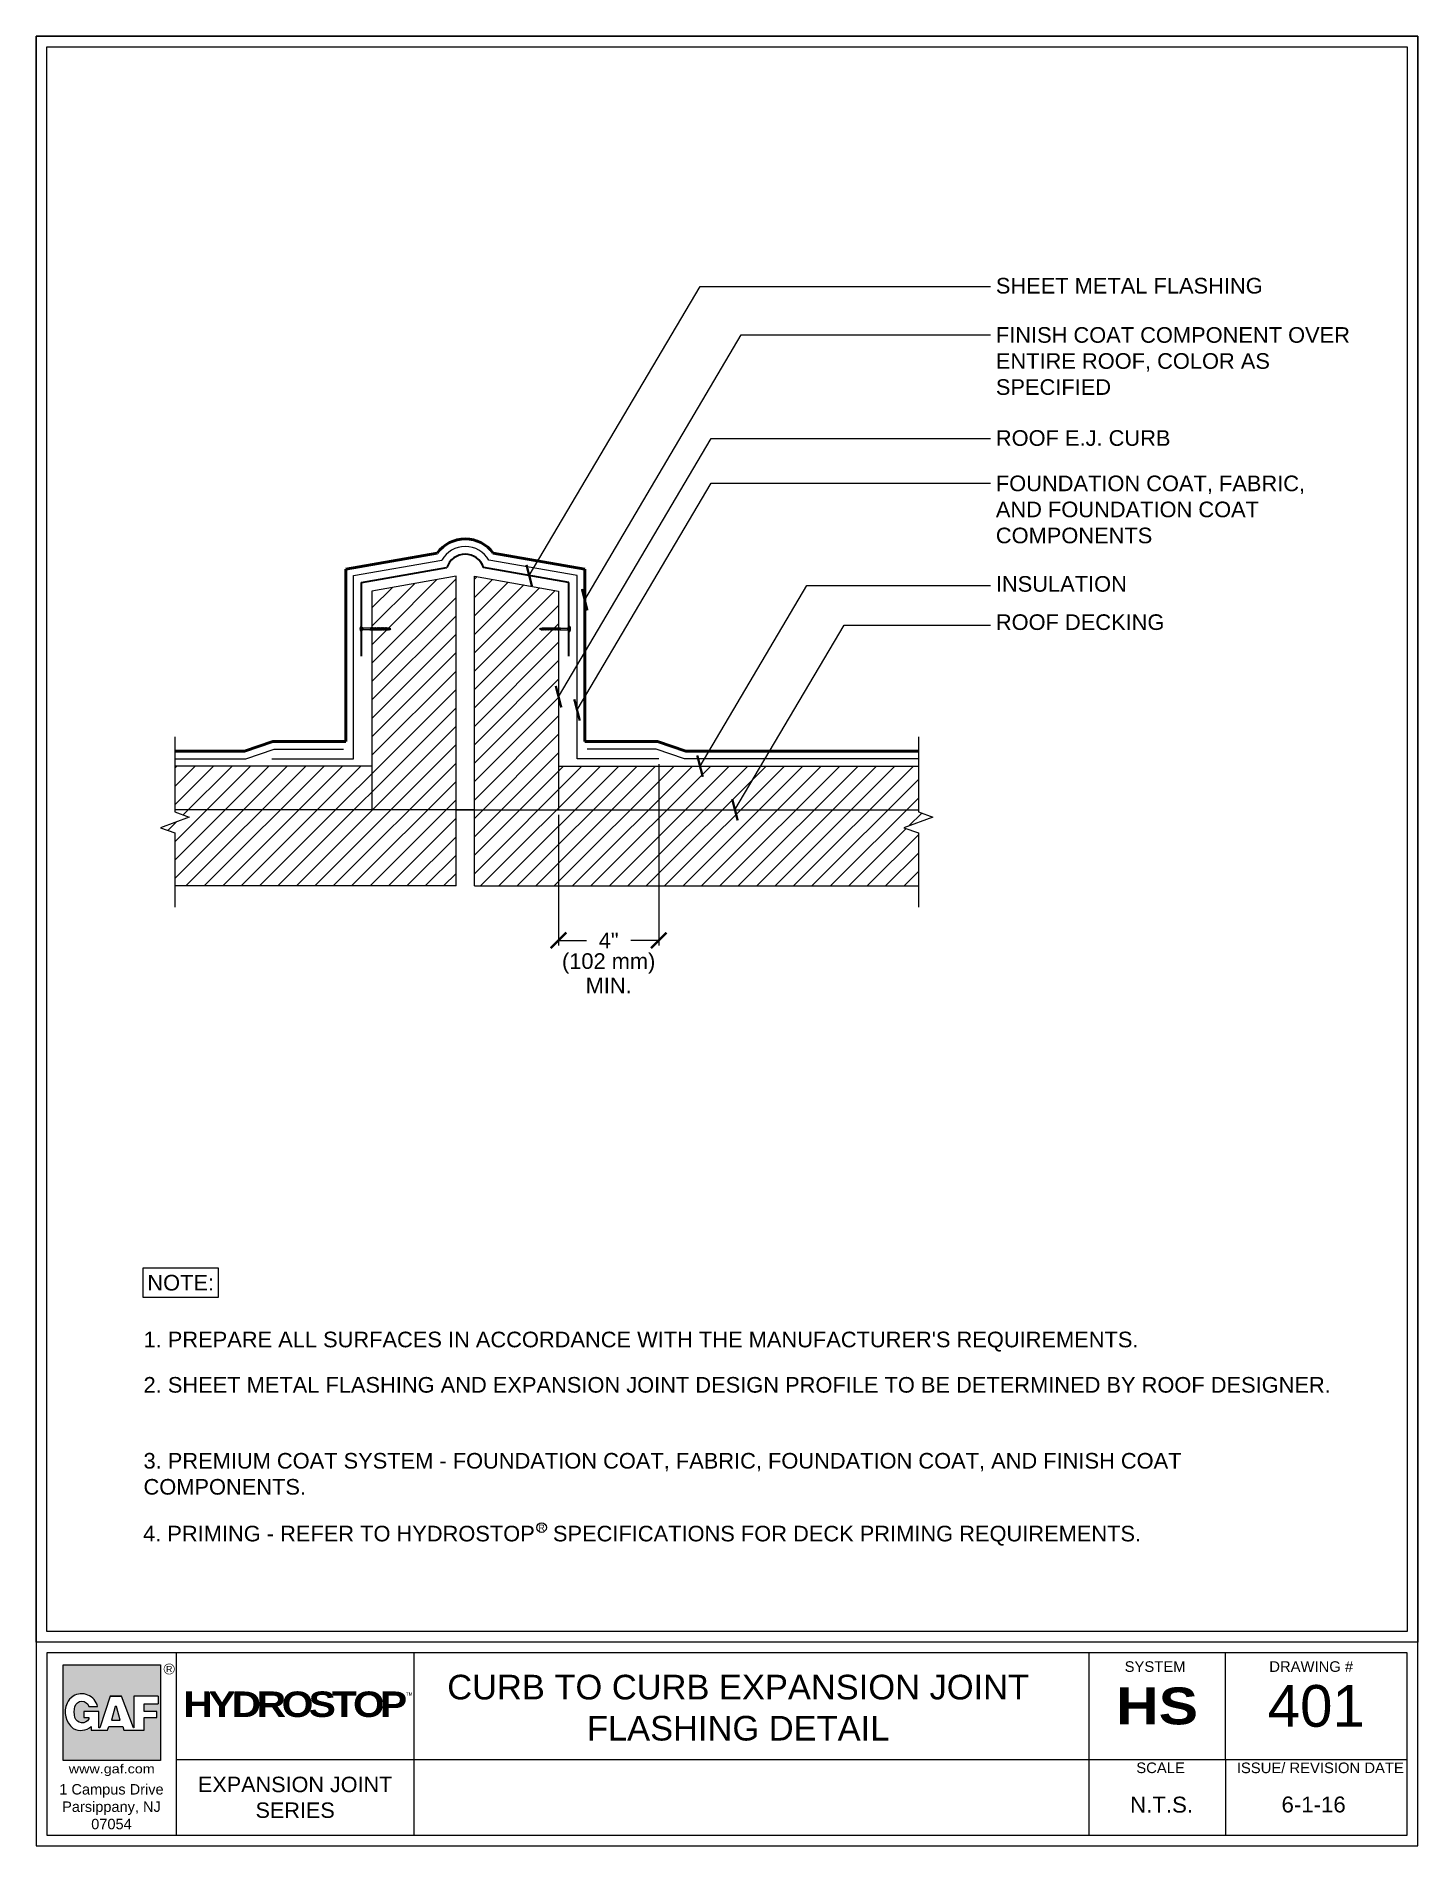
# Model space of a CAD drawing. Header units: inches. Extents: x 14.5 to 80.8, y 24.5 to 111.4.
import ezdxf
from ezdxf.enums import TextEntityAlignment as Align

# ---------------------------------------------------------------- set-up
doc = ezdxf.new("R2010")
doc.units = ezdxf.units.IN
doc.header["$MEASUREMENT"] = 0
doc.layers.get('0').update_dxf_attribs({"lineweight": 15})
doc.styles.add('ARCHQUIK', font='Archquik.shx', dxfattribs={"height": 0.1})
doc.styles.add('ARIAL', font='arial.ttf')
doc.styles.add('FONT', font='arial.ttf', dxfattribs={"height": 0.75})
doc.dimstyles.new('dIM-STYLE', dxfattribs={"dimtxt": 0.75, "dimasz": 0.75, "dimexe": 0.18, "dimexo": 0.0625, "dimgap": 0.09, "dimtad": 0, "dimtih": 1, "dimtoh": 1, "dimdec": 4, "dimzin": 0, "dimdsep": 46, "dimlunit": 4, "dimtxsty": 'FONT', "dimblk": 'ARCHTICK', "dimcen": 0, "dimclrd": 3, "dimclre": 3, "dimclrt": 256, "dimadec": 0, "dimazin": 0, "dimtfac": 1, "dimtdec": 4, "dimtofl": 0, "dimtmove": 0, "dimatfit": 3, "dimldrblk": 'ARCHTICK', "dimfxl": 1, "dimfrac": 2, "dimtolj": 1, "dimtzin": 0, "dimlwd": -1, "dimlwe": -1, "dimarcsym": 0})
pattern_1 = [(45, (-8.259818625770777, 0), (-0.4419417382415922, 0.4419417382415922), [])]

# ---------------------------------------------------------------- blocks, each defined once
blk = doc.blocks.new('GAF_LOGO')
h = blk.add_hatch(color=242)
h.paths.add_polyline_path([(0.9999999843750018, 0.999999984375), (-0.01802111514781046, 0.999999984375), (-0.01802111514781046, -0.002743970513160665), (0.9999999843750018, -0.002743970513160499), (0.9999999843750018, 0.6710526210937502)])
edge = h.paths.add_edge_path(flags=16)
edge.add_line((0.3421052578125003, 0.5657894648437503), (0.2499999960937487, 0.5657894648437503))
edge.add_arc((0.1776315761718745, 0.542763149414063), 0.075943396054273, 17.65012421993013, 162.3498757800698)
edge.add_arc((0.2913533789062498, 0.5065789394531254), 0.1952830184252751, 162.3498757800698, 197.65012421993)
edge.add_arc((0.1804031326795207, 0.4712765883809845), 0.07885186654145789, 197.65012421993, 331.9610179646004)
edge.add_line((0.2499999960937487, 0.4342105195312511), (0.2499999960937487, 0.4473684140625002))
edge.add_line((0.2499999960937487, 0.4473684140625002), (0.1973684179687503, 0.4473684140625003))
edge.add_line((0.1973684179687503, 0.4473684140625003), (0.1973684179687503, 0.5131578867187501))
edge.add_line((0.1973684179687503, 0.5131578867187501), (0.3552631523437491, 0.5131578867187501))
edge.add_line((0.3552631523437491, 0.5131578867187501), (0.3552631523437491, 0.3421052578125003))
edge.add_line((0.3552631523437491, 0.3421052578125003), (0.3672600561810685, 0.3421052578125003))
edge.add_line((0.3672600561810685, 0.3421052578125003), (0.473684203125, 0.6710526210937502))
edge.add_line((0.473684203125, 0.6710526210937502), (0.5921052539062508, 0.6710526210937502))
edge.add_line((0.5921052539062508, 0.6710526210937502), (0.7168783917025898, 0.3421052578125004))
edge.add_line((0.7168783917025898, 0.3421052578125004), (0.7236841992187522, 0.3421052578125004))
edge.add_line((0.7236841992187522, 0.3421052578125004), (0.7236841992187522, 0.6710526210937502))
edge.add_line((0.7236841992187522, 0.6710526210937502), (0.9757096308521137, 0.6710526210937502))
edge.add_line((0.9757096308521137, 0.6710526210937502), (0.9757096308521139, 0.5921052539062504))
edge.add_line((0.9757096308521139, 0.5921052539062504), (0.828947355468749, 0.5921052539062504))
edge.add_line((0.828947355468749, 0.5921052539062504), (0.828947355468749, 0.5131578867187501))
edge.add_line((0.828947355468749, 0.5131578867187501), (0.9619798181352781, 0.5131578867187501))
edge.add_line((0.9619798181352781, 0.5131578867187501), (0.9619798181352782, 0.4473684140625002))
edge.add_line((0.9619798181352782, 0.4473684140625002), (0.8289473554687489, 0.4473684140625003))
edge.add_line((0.8289473554687489, 0.4473684140625003), (0.828947355468749, 0.3157894687500002))
edge.add_line((0.828947355468749, 0.3157894687500002), (0.6184210429687518, 0.3157894687500003))
edge.add_line((0.6184210429687518, 0.3157894687500003), (0.6052631484375013, 0.35526315234375))
edge.add_line((0.6052631484375013, 0.35526315234375), (0.4605263085937495, 0.3552631523437498))
edge.add_line((0.4605263085937495, 0.3552631523437498), (0.4473684140624989, 0.3157894687500002))
edge.add_line((0.4473684140624989, 0.3157894687500002), (0.2763157851562497, 0.3157894687500002))
edge.add_line((0.2763157851562497, 0.3157894687500002), (0.2763157851562497, 0.3552631523437499))
edge.add_arc((0.1671059236527185, 0.4777867589039027), 0.1641305212753787, 240.8042829104425, 311.71180968469173, ccw=False)
edge.add_arc((0.2222038028843561, 0.5072653279140215), 0.2193476823067968, 155.1482085443663, 231.9615675140741, ccw=False)
edge.add_arc((0.1895668580481229, 0.5197191371257442), 0.1845148081401703, 124.71226100437019, 154.3980145931274, ccw=False)
edge.add_arc((0.1751212575285651, 0.5254602239943656), 0.171785051789476, 13.577812998885406, 121.84091426695329, ccw=False)
h.paths.add_polyline_path([(0.5263157812499983, 0.5657894648437498), (0.5394736757812488, 0.5657894648437498), (0.5789473593750003, 0.421052625), (0.4868420976562504, 0.421052625)], flags=0)
at = {"color": 242}
for p, q in [((0.9757096308521138, 0.6710526210937502), (0.9757096308521138, 0.5921052539062504)), ((0.5263157812499983, 0.5657894648437498), (0.4868420976562504, 0.421052625)), ((0.4868420976562504, 0.421052625), (0.5789473593750003, 0.421052625)), ((0.5394736757812488, 0.5657894648437498), (0.5263157812499983, 0.5657894648437498)), ((0.5789473593750003, 0.421052625), (0.5394736757812488, 0.5657894648437498))]:
    blk.add_line(p, q, dxfattribs=at)
for points in [[(0.9999999843750018, 0.6710526210937502), (0.9999999843750019, -0.00274397051316061), (-0.01802111514781046, -0.00274397051316061), (-0.01802111514781046, 0.999999984375), (0.9999999843750018, 0.999999984375), (0.9999999843750018, 0.6710526210937502)], [(0.9757096308521138, 0.6710526210937502), (0.7236841992187522, 0.6710526210937502), (0.7236841992187522, 0.3421052578125003), (0.7168783917025898, 0.3421052578125003), (0.5921052539062508, 0.6710526210937502), (0.4736842031249999, 0.6710526210937502), (0.5921052539062508, 0.6710526210937502)]]:
    blk.add_lwpolyline(points, dxfattribs=at)
at = {"const_width": 0.006578947265625}
blk.add_lwpolyline([(1.146718681227561, 0.9569249246062017, 0.9999999999999999), (1.038984530952376, 0.9569249246062017, 0.9999999999999999)], format="xyb", close=True, dxfattribs=at)
at = {"color": 242}
for points in [[(0.4736842031249999, 0.6710526210937502), (0.3672600561810686, 0.3421052578125003), (0.3552631523437491, 0.3421052578125003), (0.3552631523437491, 0.5131578867187501), (0.1973684179687503, 0.5131578867187501), (0.1973684179687503, 0.4473684140625003), (0.2499999960937487, 0.4473684140625003), (0.2499999960937487, 0.4342105195312511, -0.6638381309650001), (0.1052631562500004, 0.4473684140625003, -0.1552561087471992), (0.1052631562500004, 0.5657894648437503, -0.7312178527831996), (0.2499999960937487, 0.5657894648437503), (0.3421052578125003, 0.5657894648437503, 0.5109723306082545), (0.08449389586529144, 0.6713944055155814, 0.1302578243974809), (0.02316816522774692, 0.599451122242597, 0.172358814401925)], [(0.08704397350846876, 0.3345076182265967, 0.3196577466454945), (0.2763157851562497, 0.3552631523437499), (0.2763157851562497, 0.3157894687500002), (0.4473684140624989, 0.3157894687500002), (0.4605263085937494, 0.3552631523437499), (0.6052631484375013, 0.3552631523437499), (0.6184210429687518, 0.3157894687500002), (0.828947355468749, 0.3157894687500002), (0.828947355468749, 0.4473684140625003), (0.9619798181352781, 0.4473684140625003), (0.9619798181352781, 0.5131578867187501), (0.828947355468749, 0.5131578867187501), (0.828947355468749, 0.5921052539062504), (0.9757096308521139, 0.5921052539062504)]]:
    blk.add_lwpolyline(points, format="xyb", dxfattribs=at)
blk.add_arc((0.222203802884356, 0.5072653279140215), 0.2193476823067967, 155.1482085443668, 231.9615675140741, dxfattribs=at)
at = {"style": 'ARIAL'}
blk.add_text('R', height=0.06578947265625, dxfattribs=at).set_placement((1.092851606089969, 0.956924924606203), align=Align.MIDDLE)
at = {"style": 'ARIAL', "width": 1.133105524367421}
blk.add_text('www.gaf.com', height=0.09481817704846432, dxfattribs=at).set_placement((0.03995709321242522, -0.1363967728893486), (0.9407297751728345, -0.1363967728893486), align=Align.FIT)
blk = doc.blocks.new('HydroStop')
at = {"color": 174, "linetype": 'Continuous', "style": 'ARIAL'}
blk.add_text('TM', height=0.07930227829834807, dxfattribs=at).set_placement((6.460029172047104, 0.5633620407934359))
at = {"lineweight": -2, "insert": (0.9349556855740957, 0.6638381548218604), "char_height": 0.633319658458992, "width": 5.94393791725881, "attachment_point": 1, "style": 'ARCHQUIK'}
blk.add_mtext('{\\fArial Black|b0|i0|c0|p34;\\T0.85;\\C154;HYDRO\\C132;STOP}', dxfattribs=at)
blk = doc.blocks.new('_ArchTick')
at = {"color": 0, "linetype": 'ByBlock', "const_width": 0.15}
blk.add_lwpolyline([(-0.5, -0.5), (0.5, 0.5)], dxfattribs=at)

msp = doc.modelspace()

# ---------------------------------------------------------------- hatches: boundary and pattern name
h = msp.add_hatch()
h.set_pattern_fill('ANSI31', color=256, scale=5)
h.set_pattern_definition(pattern_1)
h.paths.add_polyline_path([(34.64542719332188, 85.45844624871728), (30.60519399010214, 84.75239978692086), (30.60519399010214, 82.97344397754854), (30.60996491171301, 82.97344397754854), (30.62265994171662, 82.99665591475646), (30.6287229896609, 82.97344397754854), (30.64748106760854, 82.97344397754854), (30.66017609761215, 82.99665591475646), (30.66623914555643, 82.97344397754854), (30.68499722350407, 82.97344397754854), (30.69769225350768, 82.99665591475646), (30.70375530145196, 82.97344397754854), (30.7225133793996, 82.97344397754854), (30.73520840940321, 82.99665591475646), (30.74127145734749, 82.97344397754854), (30.76002953529513, 82.97344397754854), (30.77272456529874, 82.99665591475646), (30.77878761324303, 82.97344397754854), (30.79754569119066, 82.97344397754854), (30.81024072119428, 82.99665591475646), (30.81630376913856, 82.97344397754854), (30.83506184708619, 82.97344397754854), (30.84775687708981, 82.99665591475646), (30.85381992503409, 82.97344397754854), (30.87257800298173, 82.97344397754854), (30.88527303298534, 82.99665591475646), (30.89133608092962, 82.97344397754854), (30.91009415887751, 82.97344397754854), (30.92278918888113, 82.99665591475646), (30.92885223682515, 82.97344397754854), (30.94761031477304, 82.97344397754854), (30.96030534477666, 82.99665591475646), (30.96636839272068, 82.97344397754854), (30.98512647066858, 82.97344397754854), (30.99782150067219, 82.99665591475646), (31.00388454861621, 82.97344397754854), (31.02264262656411, 82.97344397754854), (31.03533765656772, 82.99665591475646), (31.04140070451174, 82.97344397754854), (31.06015878245964, 82.97344397754854), (31.07285381246325, 82.99665591475646), (31.07891686040728, 82.97344397754854), (31.09767493835517, 82.97344397754854), (31.11036996835853, 82.99665591475646), (31.11643301630281, 82.97344397754854), (31.1351910942507, 82.97344397754854), (31.14788612425431, 82.99665591475646), (31.15394917219834, 82.97344397754854), (31.17270725014598, 82.97344397754854), (31.18540228014959, 82.99665591475646), (31.19146532809387, 82.97344397754854), (31.21022340604151, 82.97344397754854), (31.22291843604512, 82.99665591475646), (31.2289814839894, 82.97344397754854), (31.24773956193704, 82.97344397754854), (31.26043459194065, 82.99665591475646), (31.26649763988493, 82.97344397754854), (31.24792809011863, 82.8434571291836), (31.23580199423009, 82.88988100359937), (31.21704391628245, 82.88988100359937), (31.20434888627884, 82.86666906639145), (31.19828583833456, 82.88988100359937), (31.17952776038692, 82.88988100359937), (31.16683273038331, 82.86666906639145), (31.16076968243902, 82.88988100359937), (31.14201160449139, 82.88988100359937), (31.12931657448777, 82.86666906639145), (31.12325352654349, 82.88988100359937), (31.10449544859586, 82.88988100359937), (31.09180041859224, 82.86666906639145), (31.08573737064796, 82.88988100359937), (31.06697929270032, 82.88988100359937), (31.05428426269671, 82.86666906639145), (31.04822121475243, 82.88988100359937), (31.02946313680479, 82.88988100359937), (31.01676810680118, 82.86666906639145), (31.01070505885716, 82.88988100359937), (30.99194698090926, 82.88988100359937), (30.97925195090565, 82.86666906639145), (30.97318890296137, 82.88988100359937), (30.95443082501373, 82.88988100359937), (30.94173579501012, 82.86666906639145), (30.93567274706609, 82.88988100359937), (30.9169146691182, 82.88988100359937), (30.90421963911459, 82.86666906639145), (30.89815659117056, 82.88988100359937), (30.87939851322241, 82.88988100359937), (30.8667034832188, 82.86666906639145), (30.86064043527477, 82.88988100359937), (30.84188235732688, 82.88988100359937), (30.82918732732352, 82.86666906639145), (30.82312427937924, 82.88988100359937), (30.80436620143161, 82.88988100359937), (30.79167117142799, 82.86666906639145), (30.78560812348371, 82.88988100359937), (30.76685004553607, 82.88988100359937), (30.75415501553246, 82.86666906639145), (30.74809196758818, 82.88988100359937), (30.72933388964029, 82.88988100359937), (30.71663885963693, 82.86666906639145), (30.71057581169265, 82.88988100359937), (30.69181773374501, 82.88988100359937), (30.6791227037414, 82.86666906639145), (30.67305965579712, 82.88988100359937), (30.65430157784948, 82.88988100359937), (30.64160654784587, 82.86666906639145), (30.63554349990159, 82.88988100359937), (30.61678542195395, 82.88988100359937), (30.60519399010214, 82.86868691518703), (30.60519399010214, 74.25325355118746), (34.64542719332188, 74.25325355118746)])
h.paths.add_polyline_path([(31.29207622807351, 82.88988100359937), (31.31140610645164, 82.88988100359937), (31.32334367415859, 82.97344397754854), (31.30401379578046, 82.97344397754854)], flags=16)
h.paths.add_polyline_path([(31.5187813927806, 82.93166249057383), (31.44370386177684, 82.894523391041), (31.39648065542234, 82.894523391041), (31.3958174572164, 82.88988100359937), (31.38395142497047, 82.8724720506936), (31.3864384182427, 82.88988100359937), (31.36768034029481, 82.88988100359937), (31.35581430804868, 82.8724720506933), (31.34892226234717, 82.88988100359937), (31.36085983005412, 82.97344397754854), (31.37272586230026, 82.99085293045461), (31.4088208791829, 82.98090495736547), (31.40709182671741, 82.9688015901069), (31.4490094474242, 82.9688015901069)], flags=16)
h.paths.add_polyline_path([(21.14411029430918, 73.14185797071302), (21.14411029430918, 70.59224574755926), (34.64542719332188, 70.59224574755926), (34.64542719332188, 74.25325355118746), (21.14411029430918, 74.25325355118746), (21.14411029430917, 74.14860177562785), (21.83705567175893, 73.9001518706824), (20.45116491685943, 73.39038632526535)])
h.paths.add_polyline_path([(21.14411029430918, 76.34526921749026), (21.14411029430918, 74.25325355118747), (30.60519399010214, 74.25325355118746), (30.60519399010214, 76.34526921749026)])
h = msp.add_hatch()
h.set_pattern_fill('ANSI31', color=256, scale=5)
h.set_pattern_definition(pattern_1)
h.paths.add_polyline_path([(39.56162870681037, 82.86868691518703), (39.55003727495857, 82.88988100359937), (39.53127919701093, 82.88988100359937), (39.52521614906665, 82.86666906639145), (39.51252111906304, 82.88988100359937), (39.4937630411154, 82.88988100359937), (39.48769999317112, 82.86666906639145), (39.47500496316751, 82.88988100359937), (39.45624688521987, 82.88988100359937), (39.45018383727559, 82.86666906639145), (39.43748880727223, 82.88988100359937), (39.41873072932434, 82.88988100359937), (39.41266768138006, 82.86666906639145), (39.39997265137644, 82.88988100359937), (39.38121457342881, 82.88988100359937), (39.37515152548453, 82.86666906639145), (39.36245649548091, 82.88988100359937), (39.34369841753328, 82.88988100359937), (39.33763536958899, 82.86666906639145), (39.32494033958564, 82.88988100359937), (39.30618226163774, 82.88988100359937), (39.30011921369372, 82.86666906639145), (39.28742418369011, 82.88988100359937), (39.26866610574196, 82.88988100359937), (39.26260305779793, 82.86666906639145), (39.24990802779432, 82.88988100359937), (39.23114994984643, 82.88988100359937), (39.2250869019024, 82.86666906639145), (39.21239187189879, 82.88988100359937), (39.19363379395115, 82.88988100359937), (39.18757074600687, 82.86666906639145), (39.17487571600326, 82.88988100359937), (39.15611763805536, 82.88988100359937), (39.15005459011134, 82.86666906639145), (39.13735956010773, 82.88988100359937), (39.11860148216009, 82.88988100359937), (39.11253843421581, 82.86666906639145), (39.09984340421219, 82.88988100359937), (39.08108532626456, 82.88988100359937), (39.07502227832028, 82.86666906639145), (39.06232724831666, 82.88988100359937), (39.04356917036903, 82.88988100359937), (39.03750612242474, 82.86666906639145), (39.02481109242113, 82.88988100359937), (39.00605301447349, 82.88988100359937), (38.99998996652921, 82.86666906639145), (38.9872949365256, 82.88988100359937), (38.96853685857796, 82.88988100359937), (38.96247381063368, 82.86666906639145), (38.94977878063007, 82.88988100359937), (38.93102070268243, 82.88988100359937), (38.92495765473815, 82.86666906639145), (38.91226262473454, 82.88988100359937), (38.8935045467869, 82.88988100359937), (38.88744149884262, 82.86666906639145), (38.87474646883901, 82.88988100359937), (38.85541659046088, 82.88988100359937), (38.84935354251685, 82.86666906639145), (38.83665851251324, 82.88988100359937), (38.81790043456535, 82.88988100359937), (38.81100838886384, 82.8724720506933), (38.79914235661771, 82.88988100359937), (38.78038427866981, 82.88988100359937), (38.77349223296844, 82.872472050693), (38.77034204149018, 82.894523391041), (38.72311883513568, 82.894523391041), (38.64804130413192, 82.93166249057383), (38.71781324948832, 82.9688015901069), (38.75973087019511, 82.9688015901069), (38.75658067871694, 82.99085293045431), (38.76844671096286, 82.97344397754854), (38.78720478891076, 82.97344397754854), (38.79409683461226, 82.99085293045461), (38.80596286685839, 82.97344397754854), (38.82472094480629, 82.97344397754854), (38.83078399275031, 82.99665591475646), (38.84347902275393, 82.97344397754854), (38.86280890113206, 82.97344397754854), (38.86887194907634, 82.99665591475646), (38.88156697907995, 82.97344397754854), (38.90032505702759, 82.97344397754854), (38.90638810497187, 82.99665591475646), (38.91908313497548, 82.97344397754854), (38.93784121292312, 82.97344397754854), (38.9439042608674, 82.99665591475646), (38.95659929087101, 82.97344397754854), (38.97535736881865, 82.97344397754854), (38.98142041676293, 82.99665591475646), (38.99411544676654, 82.97344397754854), (39.01287352471418, 82.97344397754854), (39.01893657265821, 82.99665591475646), (39.03163160266182, 82.97344397754854), (39.05038968060971, 82.97344397754854), (39.05645272855399, 82.99665591475646), (39.06914775855735, 82.97344397754854), (39.08790583650524, 82.97344397754854), (39.09396888444927, 82.99665591475646), (39.10666391445288, 82.97344397754854), (39.12542199240077, 82.97344397754854), (39.1314850403448, 82.99665591475646), (39.14418007034841, 82.97344397754854), (39.16293814829631, 82.97344397754854), (39.16900119624033, 82.99665591475646), (39.18169622624394, 82.97344397754854), (39.20045430419184, 82.97344397754854), (39.20651735213586, 82.99665591475646), (39.21921238213947, 82.97344397754854), (39.23797046008737, 82.97344397754854), (39.24403350803139, 82.99665591475646), (39.25672853803501, 82.97344397754854), (39.2754866159829, 82.97344397754854), (39.28154966392718, 82.99665591475646), (39.29424469393079, 82.97344397754854), (39.31300277187843, 82.97344397754854), (39.31906581982271, 82.99665591475646), (39.33176084982632, 82.97344397754854), (39.35051892777396, 82.97344397754854), (39.35658197571824, 82.99665591475646), (39.36927700572186, 82.97344397754854), (39.38803508366949, 82.97344397754854), (39.39409813161377, 82.99665591475646), (39.40679316161739, 82.97344397754854), (39.42555123956502, 82.97344397754854), (39.4316142875093, 82.99665591475646), (39.44430931751292, 82.97344397754854), (39.46306739546056, 82.97344397754854), (39.46913044340484, 82.99665591475646), (39.48182547340845, 82.97344397754854), (39.50058355135609, 82.97344397754854), (39.50664659930037, 82.99665591475646), (39.51934162930398, 82.97344397754854), (39.53809970725162, 82.97344397754854), (39.5441627551959, 82.99665591475646), (39.55685778519951, 82.97344397754854), (39.56162870681037, 82.97344397754854), (39.56162870681037, 84.75239978692086), (35.52139550359064, 85.45844624871728), (35.52139550359064, 74.25325355118746), (39.56162870681037, 74.25325355118746)])
h.paths.add_polyline_path([(44.37309999513239, 76.34526921749026), (39.56162870681037, 76.34526921749026), (39.56162870681037, 74.25325355118746), (44.37309999513239, 74.25325355118746)])
h.paths.add_polyline_path([(52.04325728685501, 76.34526921749026), (44.37309999513239, 76.34526921749026), (44.37309999513239, 74.25325355118746), (52.04325728685501, 74.25325355118746)])
h.paths.add_polyline_path([(52.29325728685501, 76.34526921749026), (52.04325728685501, 76.34526921749026), (52.04325728685501, 74.25325355118746), (52.29325728685501, 74.25325355118746)])
h.paths.add_polyline_path([(56.83364330173626, 76.34526921749026), (52.29325728685501, 76.34526921749026), (52.29325728685501, 74.25325355118746), (56.83364330173626, 74.25325355118746)])
h.paths.add_polyline_path([(56.14067855977106, 73.3903323266103), (57.52652958688559, 73.90020586628056), (56.83364330173626, 74.14857365161154), (56.83364330173626, 74.25325355118746), (52.29325728685501, 74.25325355118746), (52.29325728685501, 70.59224574755926), (56.83364330173627, 70.59224574755926), (56.83364330173627, 73.14185797071303)])
h.paths.add_polyline_path([(52.29325728685501, 74.25325355118746), (52.04325728685501, 74.25325355118746), (52.04325728685501, 70.59224574755926), (52.29325728685501, 70.59224574755926)])
h.paths.add_polyline_path([(52.04325728685501, 74.25325355118746), (44.37309999513239, 74.25325355118746), (44.37309999513239, 70.59224574755926), (52.04325728685501, 70.59224574755926)])
h.paths.add_polyline_path([(44.37309999513239, 74.25325355118746), (35.52139550359064, 74.25325355118746), (35.52139550359064, 70.59224574755926), (44.37309999513239, 70.59224574755926)])

# ---------------------------------------------------------------- linework, layer by layer
at = {"lineweight": 50}
for p, q in [((33.73670617218644, 86.56980260438829), (29.35011795465213, 85.79836839526882)), ((36.43011652472607, 86.56980260438829), (40.81670474226038, 85.79836839526882)), ((29.35011795465213, 85.79836839526882), (29.3500787298487, 77.52852463785419)), ((40.81670474226038, 85.79836839526882), (40.81674396706381, 77.52852463785419)), ((25.85252068212639, 77.52852463785419), (24.49275364631335, 77.05778777185314)), ((29.3500787298487, 77.52852463785419), (25.85252068212639, 77.52852463785419)), ((40.81674396706381, 77.52852463785419), (44.31430201478613, 77.52852463785419)), ((44.31430201478613, 77.52852463785419), (45.67406905059917, 77.05778777185314)), ((24.49275364631335, 77.05778777185314), (21.14411029430918, 77.05778777185314)), ((45.67406905059917, 77.05778777185314), (56.83364330173626, 77.05778777185314))]:
    msp.add_line(p, q, dxfattribs=at)
for p, q in [((29.71616382029015, 85.49767105215041), (33.95240336626525, 86.23643100001007)), ((40.45065887662237, 85.49767105215041), (36.21441933064727, 86.23643100001007)), ((29.71616382029015, 76.6917026814117), (29.71616382029015, 85.49767105215041)), ((34.64542719332188, 85.45844624871728), (30.60519399010214, 84.75239978692086)), ((34.64542719332188, 70.59224574755926), (34.64542719332188, 85.45844624871728)), ((35.52139550359064, 70.59224574755926), (35.52139550359064, 85.45844624871728)), ((35.52139550359064, 85.45844624871728), (39.56162870681037, 84.75239978692086)), ((40.45065887662237, 76.6917026814117), (40.45065887662237, 85.49767105215041)), ((30.60519399010214, 84.75239978692086), (30.60519399010214, 74.25325355118746)), ((39.56162870681037, 84.75239978692086), (39.56162870681037, 74.25325355118746)), ((30.09528259176244, 83.06107826183298), (30.10845107942492, 83.06102615898077)), ((30.09528259176244, 82.80400747257691), (30.10845107942467, 82.80400747257691)), ((30.10845107942492, 83.06102615898077), (30.10845107942492, 82.80400747257717)), ((30.17185952937928, 82.97344397754854), (30.10845107942492, 83.01173534748692)), ((30.10845107942492, 82.85384835656494), (30.17185952937928, 82.88988100359937)), ((30.5349325999222, 82.97344397754854), (30.17185952937928, 82.97344397754854)), ((30.17185952937928, 82.97344397754854), (30.17185952937928, 82.88988100359937)), ((30.52299503221499, 82.88988100359937), (30.17185952937928, 82.88988100359937)), ((30.50423695426736, 82.88988100359937), (30.52299503221499, 82.88988100359937)), ((30.51617452197431, 82.97344397754854), (30.5349325999222, 82.97344397754854)), ((30.54175311016289, 82.88988100359937), (30.56051118811052, 82.88988100359937)), ((30.55369067786984, 82.97344397754854), (30.57244875581748, 82.97344397754854)), ((30.57926926605842, 82.88988100359937), (30.59802734400606, 82.88988100359937)), ((30.59120683376537, 82.97344397754854), (30.60996491171301, 82.97344397754854)), ((30.61678542195395, 82.88988100359937), (30.63554349990159, 82.88988100359937)), ((30.6287229896609, 82.97344397754854), (30.64748106760854, 82.97344397754854)), ((30.65430157784948, 82.88988100359937), (30.67305965579712, 82.88988100359937)), ((30.66623914555643, 82.97344397754854), (30.68499722350407, 82.97344397754854)), ((30.69181773374501, 82.88988100359937), (30.71057581169265, 82.88988100359937)), ((30.70375530145196, 82.97344397754854), (30.7225133793996, 82.97344397754854)), ((30.72933388964029, 82.88988100359937), (30.74809196758818, 82.88988100359937)), ((30.74127145734749, 82.97344397754854), (30.76002953529513, 82.97344397754854)), ((30.76685004553607, 82.88988100359937), (30.78560812348371, 82.88988100359937)), ((30.77878761324303, 82.97344397754854), (30.79754569119066, 82.97344397754854)), ((30.80436620143161, 82.88988100359937), (30.82312427937924, 82.88988100359937)), ((30.81630376913856, 82.97344397754854), (30.83506184708619, 82.97344397754854)), ((30.84188235732688, 82.88988100359937), (30.86064043527477, 82.88988100359937)), ((30.85381992503409, 82.97344397754854), (30.87257800298173, 82.97344397754854)), ((30.87939851322267, 82.88988100359937), (30.89815659117056, 82.88988100359937)), ((30.89133608092962, 82.97344397754854), (30.91009415887751, 82.97344397754854)), ((30.9169146691182, 82.88988100359937), (30.93567274706609, 82.88988100359937)), ((30.92885223682515, 82.97344397754854), (30.94761031477304, 82.97344397754854)), ((30.95443082501373, 82.88988100359937), (30.97318890296137, 82.88988100359937)), ((30.96636839272068, 82.97344397754854), (30.98512647066858, 82.97344397754854)), ((30.99194698090926, 82.88988100359937), (31.01070505885716, 82.88988100359937)), ((31.00388454861621, 82.97344397754854), (31.02264262656411, 82.97344397754854)), ((31.02946313680479, 82.88988100359937), (31.04822121475243, 82.88988100359937)), ((31.04140070451174, 82.97344397754854), (31.06015878245964, 82.97344397754854)), ((31.06697929270032, 82.88988100359937), (31.08573737064796, 82.88988100359937)), ((31.07891686040728, 82.97344397754854), (31.09767493835517, 82.97344397754854)), ((31.10449544859586, 82.88988100359937), (31.12325352654349, 82.88988100359937)), ((31.11643301630281, 82.97344397754854), (31.1351910942507, 82.97344397754854)), ((31.14201160449139, 82.88988100359937), (31.16076968243902, 82.88988100359937)), ((31.15394917219834, 82.97344397754854), (31.17270725014598, 82.97344397754854)), ((31.17952776038692, 82.88988100359937), (31.19828583833456, 82.88988100359937)), ((31.19146532809387, 82.97344397754854), (31.21022340604151, 82.97344397754854)), ((31.21704391628245, 82.88988100359937), (31.23580199423009, 82.88988100359937)), ((31.2289814839894, 82.97344397754854), (31.24773956193704, 82.97344397754854)), ((31.25456007217798, 82.88988100359937), (31.27331815012562, 82.88988100359937)), ((31.26649763988493, 82.97344397754854), (31.28525571783257, 82.97344397754854)), ((31.29207622807351, 82.88988100359937), (31.31083430602115, 82.88988100359937)), ((31.3045855962107, 82.97344397754854), (31.32334367415859, 82.97344397754854)), ((31.33016418439928, 82.88988100359937), (31.34892226234717, 82.88988100359937)), ((31.34210175210623, 82.97344397754854), (31.36085983005412, 82.97344397754854)), ((31.36768034029481, 82.88988100359937), (31.3864384182427, 82.88988100359937)), ((31.37961790800176, 82.97344397754854), (31.39837598594966, 82.97344397754854)), ((31.44370386177684, 82.894523391041), (31.39648065542238, 82.894523391041)), ((31.5187813927806, 82.93166249057383), (31.39969743316345, 82.91704083522852)), ((31.4490094474242, 82.9688015901069), (31.40709182671762, 82.9688015901069)), ((31.44370386177684, 82.894523391041), (31.5187813927806, 82.93166249057383)), ((31.5187813927806, 82.93166249057383), (31.4490094474242, 82.9688015901069)), ((38.64804130413192, 82.93166249057383), (38.71781324948832, 82.9688015901069)), ((38.72311883513568, 82.894523391041), (38.64804130413192, 82.93166249057383)), ((38.64804130413192, 82.93166249057383), (38.76712526374907, 82.91704083522852)), ((38.71781324948832, 82.9688015901069), (38.7597308701949, 82.9688015901069)), ((38.72311883513568, 82.894523391041), (38.77034204149014, 82.894523391041)), ((38.78720478891076, 82.97344397754854), (38.76844671096286, 82.97344397754854)), ((38.79914235661771, 82.88988100359937), (38.78038427866981, 82.88988100359937)), ((38.82472094480629, 82.97344397754854), (38.80596286685839, 82.97344397754854)), ((38.83665851251324, 82.88988100359937), (38.81790043456535, 82.88988100359937)), ((38.86223710070182, 82.97344397754854), (38.84347902275393, 82.97344397754854)), ((38.87474646883901, 82.88988100359937), (38.85598839089137, 82.88988100359937)), ((38.90032505702759, 82.97344397754854), (38.88156697907995, 82.97344397754854)), ((38.91226262473454, 82.88988100359937), (38.8935045467869, 82.88988100359937)), ((38.93784121292312, 82.97344397754854), (38.91908313497548, 82.97344397754854)), ((38.94977878063007, 82.88988100359937), (38.93102070268243, 82.88988100359937)), ((38.97535736881865, 82.97344397754854), (38.95659929087101, 82.97344397754854)), ((38.9872949365256, 82.88988100359937), (38.96853685857796, 82.88988100359937)), ((39.01287352471418, 82.97344397754854), (38.99411544676654, 82.97344397754854)), ((39.02481109242113, 82.88988100359937), (39.00605301447349, 82.88988100359937)), ((39.05038968060971, 82.97344397754854), (39.03163160266182, 82.97344397754854)), ((39.06232724831666, 82.88988100359937), (39.04356917036903, 82.88988100359937)), ((39.08790583650524, 82.97344397754854), (39.06914775855735, 82.97344397754854)), ((39.09984340421219, 82.88988100359937), (39.08108532626456, 82.88988100359937)), ((39.12542199240077, 82.97344397754854), (39.10666391445288, 82.97344397754854)), ((39.13735956010773, 82.88988100359937), (39.11860148216009, 82.88988100359937)), ((39.16293814829631, 82.97344397754854), (39.14418007034841, 82.97344397754854)), ((39.17487571600326, 82.88988100359937), (39.15611763805536, 82.88988100359937)), ((39.20045430419184, 82.97344397754854), (39.18169622624394, 82.97344397754854)), ((39.21239187189879, 82.88988100359937), (39.19363379395115, 82.88988100359937)), ((39.23797046008737, 82.97344397754854), (39.21921238213947, 82.97344397754854)), ((39.24990802779432, 82.88988100359937), (39.23114994984643, 82.88988100359937)), ((39.2754866159829, 82.97344397754854), (39.25672853803501, 82.97344397754854)), ((39.28742418368985, 82.88988100359937), (39.26866610574196, 82.88988100359937)), ((39.31300277187843, 82.97344397754854), (39.29424469393079, 82.97344397754854)), ((39.32494033958564, 82.88988100359937), (39.30618226163774, 82.88988100359937)), ((39.35051892777396, 82.97344397754854), (39.33176084982632, 82.97344397754854)), ((39.36245649548091, 82.88988100359937), (39.34369841753328, 82.88988100359937)), ((39.38803508366949, 82.97344397754854), (39.36927700572186, 82.97344397754854)), ((39.39997265137644, 82.88988100359937), (39.38121457342881, 82.88988100359937)), ((39.42555123956502, 82.97344397754854), (39.40679316161739, 82.97344397754854)), ((39.43748880727223, 82.88988100359937), (39.41873072932434, 82.88988100359937)), ((39.46306739546056, 82.97344397754854), (39.44430931751292, 82.97344397754854)), ((39.47500496316751, 82.88988100359937), (39.45624688521987, 82.88988100359937)), ((39.50058355135609, 82.97344397754854), (39.48182547340845, 82.97344397754854)), ((39.51252111906304, 82.88988100359937), (39.4937630411154, 82.88988100359937)), ((39.53809970725162, 82.97344397754854), (39.51934162930398, 82.97344397754854)), ((39.55003727495857, 82.88988100359937), (39.53127919701093, 82.88988100359937)), ((39.57561586314715, 82.97344397754854), (39.55685778519951, 82.97344397754854)), ((39.5875534308541, 82.88988100359937), (39.56879535290646, 82.88988100359937)), ((39.61313201904268, 82.97344397754854), (39.59437394109504, 82.97344397754854)), ((39.62506958674963, 82.88988100359937), (39.60631150880199, 82.88988100359937)), ((39.65064817493821, 82.97344397754854), (39.63189009699032, 82.97344397754854)), ((39.63189009699032, 82.97344397754854), (39.99496316753324, 82.97344397754854)), ((39.66258574264516, 82.88988100359937), (39.64382766469753, 82.88988100359937)), ((39.64382766469753, 82.88988100359937), (39.99496316753324, 82.88988100359937)), ((39.99496316753324, 82.97344397754854), (40.05837161748759, 83.01173534748692)), ((39.99496316753324, 82.97344397754854), (39.99496316753324, 82.88988100359937)), ((40.05837161748759, 82.85384835656494), (39.99496316753324, 82.88988100359937)), ((40.07154010515008, 83.06107826183298), (40.05837161748759, 83.06102615898077)), ((40.05837161748759, 83.06102615898077), (40.05837161748759, 82.80400747257717)), ((40.07154010515008, 82.80400747257691), (40.05837161748785, 82.80400747257691)), ((21.14411029430918, 77.75728369147623), (21.14411029430918, 74.14860177562787)), ((56.83364330173626, 77.75728369147623), (56.83364330173626, 74.14860177562787)), ((21.14411029430918, 76.6917026814117), (24.55159085146305, 76.6917026814117)), ((24.55159085146305, 76.6917026814117), (25.91790842944943, 77.15584978043597)), ((25.79372270178013, 76.6917026814117), (29.71616382029015, 76.6917026814117)), ((25.91790842944943, 77.15584978043597), (29.2324043195493, 77.15584978043597)), ((44.37309999513239, 76.6917026814117), (40.45065887662237, 76.6917026814117)), ((44.24891426746309, 77.15584978043597), (40.93441837736322, 77.15584978043597)), ((45.61523184544947, 76.6917026814117), (44.24891426746309, 77.15584978043597)), ((56.83364330173626, 76.6917026814117), (45.61523184544947, 76.6917026814117)), ((30.60519399010214, 76.34526921749026), (21.14411029430918, 76.34526921749026)), ((39.56162870681037, 76.34526921749026), (56.83364330173626, 76.34526921749026)), ((44.37309999513239, 76.4417026814117), (44.37309999513239, 67.73009371888554)), ((21.83705567175894, 73.90015187068238), (20.45116491685943, 73.39038632526535)), ((34.64542719332188, 74.25325355118746), (21.14411029430918, 74.25325355118746)), ((21.14411029430918, 74.14860177562785), (21.83705567175894, 73.90015187068238)), ((34.64542719332188, 74.25325355118746), (35.52139550359064, 74.25325355118746)), ((35.52139550359064, 74.25325355118746), (34.64542719332188, 74.25325355118746)), ((35.52139550359064, 74.25325355118746), (56.83364330173626, 74.25325355118746)), ((39.56162870681037, 74.00325355118746), (39.56162870681037, 67.73009371888554)), ((57.52652958688559, 73.90020586628056), (56.14067855977106, 73.3903323266103)), ((56.8335648510336, 74.14860177257121), (57.52652958688559, 73.90020586628056)), ((20.45116491685943, 73.39038632526535), (21.14411029430918, 73.14185797071302)), ((21.14411029430918, 73.14185797071302), (21.14411029430918, 69.57240085829777)), ((56.14067855977106, 73.3903323266103), (56.83364330173629, 73.14185797071303)), ((56.83364330173627, 73.14185797071302), (56.83364330173626, 69.57240085829777)), ((34.64542719332188, 70.59224574755926), (21.14411029430918, 70.59224574755926)), ((35.52139550359064, 70.59224574755926), (56.83364330173626, 70.59224574755926)), ((39.56162870681037, 67.98009371888554), (40.90430841645569, 67.98009371888554)), ((44.37309999513239, 67.98009371888554), (43.03042028548707, 67.98009371888554)), ((21.20705469467076, 33.78611375226865), (21.20705469467076, 25.02717102045245)), ((32.6318562415896, 25.02717102045245), (32.6318562415896, 33.78611375226865)), ((71.56792847675739, 28.65521179804592), (71.56792847675739, 33.78611375226865))]:
    msp.add_line(p, q)
at = {"lineweight": 30}
for p, q in [((30.10845107942492, 85.15774890559887), (34.20085327121073, 85.8768180021351)), ((30.10845107942492, 81.62751659661676), (30.10845107942492, 85.15774890559887)), ((40.05837161748759, 85.15774890559887), (35.96596942570179, 85.8768180021351)), ((40.05837161748759, 81.62751659661676), (40.05837161748759, 85.15774890559887))]:
    msp.add_line(p, q, dxfattribs=at)
at = {"linetype": 'Continuous'}
for p, q in [((65.01569888488676, 33.78611375226865), (65.01569888488676, 25.02717102045245)), ((21.20705469467076, 28.65521179804592), (80.29722166968178, 28.65521179804592)), ((71.56792847675739, 28.65521179804592), (71.56792847675739, 25.02717102045245))]:
    msp.add_line(p, q, dxfattribs=at)
for points in [[(14.49001371606128, 111.3851559938448), (14.49001371606128, 24.51839938696503), (80.80599330317555, 24.51839938696503), (80.80599330317555, 111.3851559938448)], [(14.49001371606128, 111.3851559938448), (80.80599330317555, 111.3851559938448), (80.80599330317555, 34.29488538575606), (14.49001371606128, 34.29488538575606)], [(14.99878534955506, 110.8763843603538), (80.29722166968178, 110.8763843603538), (80.29722166968178, 34.80365701925211), (14.99878534955506, 34.80365701925211)], [(80.80599330317555, 34.29488538575606), (14.49001371606128, 34.29488538575606), (14.49001371606128, 24.51839938696503), (80.80599330317555, 24.51839938696503)], [(80.29722166968178, 33.78611375226865), (14.99878534954415, 33.78611375226865), (14.99878534954415, 25.02717102045245), (80.29722166968178, 25.02717102045245)]]:
    msp.add_lwpolyline(points, close=True, dxfattribs=at)
for points in [[(30.54762762992556, 82.99665591475646), (30.5349325999222, 82.97344397754854), (30.52299503221499, 82.88988100359937), (30.52905808015927, 82.86666906639145), (30.54175311016289, 82.88988100359937), (30.55369067786984, 82.97344397754854)], [(30.58514378582109, 82.99665591475646), (30.57244875581748, 82.97344397754854), (30.56051118811052, 82.88988100359937), (30.56657423605481, 82.86666906639145), (30.57926926605842, 82.88988100359937), (30.59120683376537, 82.97344397754854)], [(30.62265994171662, 82.99665591475646), (30.60996491171301, 82.97344397754854), (30.59802734400606, 82.88988100359937), (30.60409039195034, 82.86666906639145), (30.61678542195395, 82.88988100359937), (30.6287229896609, 82.97344397754854)], [(30.66017609761215, 82.99665591475646), (30.64748106760854, 82.97344397754854), (30.63554349990159, 82.88988100359937), (30.64160654784587, 82.86666906639145), (30.65430157784948, 82.88988100359937), (30.66623914555643, 82.97344397754854)], [(30.69769225350768, 82.99665591475646), (30.68499722350407, 82.97344397754854), (30.67305965579712, 82.88988100359937), (30.6791227037414, 82.86666906639145), (30.69181773374501, 82.88988100359937), (30.70375530145196, 82.97344397754854)], [(30.73520840940321, 82.99665591475646), (30.7225133793996, 82.97344397754854), (30.71057581169265, 82.88988100359937), (30.71663885963693, 82.86666906639145), (30.72933388964029, 82.88988100359937), (30.74127145734749, 82.97344397754854)], [(30.77272456529874, 82.99665591475646), (30.76002953529513, 82.97344397754854), (30.74809196758818, 82.88988100359937), (30.75415501553246, 82.86666906639145), (30.76685004553607, 82.88988100359937), (30.77878761324303, 82.97344397754854)], [(30.81024072119428, 82.99665591475646), (30.79754569119066, 82.97344397754854), (30.78560812348371, 82.88988100359937), (30.79167117142799, 82.86666906639145), (30.80436620143161, 82.88988100359937), (30.81630376913856, 82.97344397754854)], [(30.84775687708981, 82.99665591475646), (30.83506184708619, 82.97344397754854), (30.82312427937924, 82.88988100359937), (30.82918732732352, 82.86666906639145), (30.84188235732688, 82.88988100359937), (30.85381992503409, 82.97344397754854)], [(30.88527303298534, 82.99665591475646), (30.87257800298173, 82.97344397754854), (30.86064043527477, 82.88988100359937), (30.8667034832188, 82.86666906639145), (30.87939851322241, 82.88988100359937), (30.89133608092962, 82.97344397754854)], [(30.92278918888113, 82.99665591475646), (30.91009415887751, 82.97344397754854), (30.89815659117056, 82.88988100359937), (30.90421963911459, 82.86666906639145), (30.9169146691182, 82.88988100359937), (30.92885223682515, 82.97344397754854)], [(30.96030534477666, 82.99665591475646), (30.94761031477304, 82.97344397754854), (30.93567274706609, 82.88988100359937), (30.94173579501012, 82.86666906639145), (30.95443082501373, 82.88988100359937), (30.96636839272068, 82.97344397754854)], [(30.99782150067219, 82.99665591475646), (30.98512647066858, 82.97344397754854), (30.97318890296137, 82.88988100359937), (30.97925195090565, 82.86666906639145), (30.99194698090926, 82.88988100359937), (31.00388454861621, 82.97344397754854)], [(31.03533765656772, 82.99665591475646), (31.02264262656411, 82.97344397754854), (31.01070505885716, 82.88988100359937), (31.01676810680118, 82.86666906639145), (31.02946313680479, 82.88988100359937), (31.04140070451174, 82.97344397754854)], [(31.07285381246325, 82.99665591475646), (31.06015878245964, 82.97344397754854), (31.04822121475243, 82.88988100359937), (31.05428426269671, 82.86666906639145), (31.06697929270032, 82.88988100359937), (31.07891686040728, 82.97344397754854)], [(31.11036996835853, 82.99665591475646), (31.09767493835517, 82.97344397754854), (31.08573737064796, 82.88988100359937), (31.09180041859224, 82.86666906639145), (31.10449544859586, 82.88988100359937), (31.11643301630281, 82.97344397754854)], [(31.14788612425431, 82.99665591475646), (31.1351910942507, 82.97344397754854), (31.12325352654349, 82.88988100359937), (31.12931657448777, 82.86666906639145), (31.14201160449139, 82.88988100359937), (31.15394917219834, 82.97344397754854)], [(31.18540228014959, 82.99665591475646), (31.17270725014598, 82.97344397754854), (31.16076968243902, 82.88988100359937), (31.16683273038331, 82.86666906639145), (31.17952776038692, 82.88988100359937), (31.19146532809387, 82.97344397754854)], [(31.22291843604512, 82.99665591475646), (31.21022340604151, 82.97344397754854), (31.19828583833456, 82.88988100359937), (31.20434888627884, 82.86666906639145), (31.21704391628245, 82.88988100359937), (31.2289814839894, 82.97344397754854)], [(31.26043459194065, 82.99665591475646), (31.24773956193704, 82.97344397754854), (31.23580199423009, 82.88988100359937), (31.24186504217437, 82.86666906639145), (31.25456007217798, 82.88988100359937), (31.26649763988493, 82.97344397754854)], [(31.29795074783618, 82.99665591475646), (31.28525571783257, 82.97344397754854), (31.27331815012562, 82.88988100359937), (31.2793811980699, 82.86666906639145), (31.29207622807351, 82.88988100359937), (31.30401379578046, 82.97344397754854)], [(31.33603870416221, 82.99665591475646), (31.32334367415859, 82.97344397754854), (31.31140610645164, 82.88988100359937), (31.31746915439567, 82.86666906639145), (31.33016418439928, 82.88988100359937), (31.34210175210623, 82.97344397754854)], [(31.37272586230026, 82.99085293045461), (31.36085983005412, 82.97344397754854), (31.34892226234717, 82.88988100359937), (31.35581430804868, 82.8724720506933), (31.36768034029481, 82.88988100359937), (31.37961790800176, 82.97344397754854)], [(31.40430900207272, 82.98214845400157), (31.39837598594966, 82.97344397754854), (31.3864384182427, 82.88988100359937), (31.38988444109333, 82.88117652714634), (31.3958174572164, 82.88988100359937), (31.40775502492335, 82.97344397754854)], [(38.7625136948398, 82.98214845400157), (38.76844671096286, 82.97344397754854), (38.78038427866981, 82.88988100359937), (38.77693825581919, 82.88117652714634), (38.77100523969612, 82.88988100359937), (38.75906767198917, 82.97344397754854)], [(38.79409683461226, 82.99085293045461), (38.80596286685839, 82.97344397754854), (38.81790043456535, 82.88988100359937), (38.81100838886384, 82.8724720506933), (38.79914235661771, 82.88988100359937), (38.78720478891076, 82.97344397754854)], [(38.83078399275031, 82.99665591475646), (38.84347902275393, 82.97344397754854), (38.85541659046088, 82.88988100359937), (38.84935354251685, 82.86666906639145), (38.83665851251324, 82.88988100359937), (38.82472094480629, 82.97344397754854)], [(38.86887194907634, 82.99665591475646), (38.88156697907995, 82.97344397754854), (38.8935045467869, 82.88988100359937), (38.88744149884262, 82.86666906639145), (38.87474646883901, 82.88988100359937), (38.86280890113206, 82.97344397754854)], [(38.90638810497187, 82.99665591475646), (38.91908313497548, 82.97344397754854), (38.93102070268243, 82.88988100359937), (38.92495765473815, 82.86666906639145), (38.91226262473454, 82.88988100359937), (38.90032505702759, 82.97344397754854)], [(38.9439042608674, 82.99665591475646), (38.95659929087101, 82.97344397754854), (38.96853685857796, 82.88988100359937), (38.96247381063368, 82.86666906639145), (38.94977878063007, 82.88988100359937), (38.93784121292312, 82.97344397754854)], [(38.98142041676293, 82.99665591475646), (38.99411544676654, 82.97344397754854), (39.00605301447349, 82.88988100359937), (38.99998996652921, 82.86666906639145), (38.9872949365256, 82.88988100359937), (38.97535736881865, 82.97344397754854)], [(39.01893657265821, 82.99665591475646), (39.03163160266182, 82.97344397754854), (39.04356917036903, 82.88988100359937), (39.03750612242474, 82.86666906639145), (39.02481109242113, 82.88988100359937), (39.01287352471418, 82.97344397754854)], [(39.05645272855399, 82.99665591475646), (39.06914775855735, 82.97344397754854), (39.08108532626456, 82.88988100359937), (39.07502227832028, 82.86666906639145), (39.06232724831666, 82.88988100359937), (39.05038968060971, 82.97344397754854)], [(39.09396888444927, 82.99665591475646), (39.10666391445288, 82.97344397754854), (39.11860148216009, 82.88988100359937), (39.11253843421581, 82.86666906639145), (39.09984340421219, 82.88988100359937), (39.08790583650524, 82.97344397754854)], [(39.1314850403448, 82.99665591475646), (39.14418007034841, 82.97344397754854), (39.15611763805536, 82.88988100359937), (39.15005459011134, 82.86666906639145), (39.13735956010773, 82.88988100359937), (39.12542199240077, 82.97344397754854)], [(39.16900119624033, 82.99665591475646), (39.18169622624394, 82.97344397754854), (39.19363379395115, 82.88988100359937), (39.18757074600687, 82.86666906639145), (39.17487571600326, 82.88988100359937), (39.16293814829631, 82.97344397754854)], [(39.20651735213586, 82.99665591475646), (39.21921238213947, 82.97344397754854), (39.23114994984643, 82.88988100359937), (39.2250869019024, 82.86666906639145), (39.21239187189879, 82.88988100359937), (39.20045430419184, 82.97344397754854)], [(39.24403350803139, 82.99665591475646), (39.25672853803501, 82.97344397754854), (39.26866610574196, 82.88988100359937), (39.26260305779793, 82.86666906639145), (39.24990802779432, 82.88988100359937), (39.23797046008737, 82.97344397754854)], [(39.28154966392718, 82.99665591475646), (39.29424469393079, 82.97344397754854), (39.30618226163774, 82.88988100359937), (39.30011921369372, 82.86666906639145), (39.28742418369011, 82.88988100359937), (39.2754866159829, 82.97344397754854)], [(39.31906581982271, 82.99665591475646), (39.33176084982632, 82.97344397754854), (39.34369841753328, 82.88988100359937), (39.33763536958899, 82.86666906639145), (39.32494033958564, 82.88988100359937), (39.31300277187843, 82.97344397754854)], [(39.35658197571824, 82.99665591475646), (39.36927700572186, 82.97344397754854), (39.38121457342881, 82.88988100359937), (39.37515152548453, 82.86666906639145), (39.36245649548091, 82.88988100359937), (39.35051892777396, 82.97344397754854)], [(39.39409813161377, 82.99665591475646), (39.40679316161739, 82.97344397754854), (39.41873072932434, 82.88988100359937), (39.41266768138006, 82.86666906639145), (39.39997265137644, 82.88988100359937), (39.38803508366949, 82.97344397754854)], [(39.4316142875093, 82.99665591475646), (39.44430931751292, 82.97344397754854), (39.45624688521987, 82.88988100359937), (39.45018383727559, 82.86666906639145), (39.43748880727223, 82.88988100359937), (39.42555123956502, 82.97344397754854)], [(39.46913044340484, 82.99665591475646), (39.48182547340845, 82.97344397754854), (39.4937630411154, 82.88988100359937), (39.48769999317112, 82.86666906639145), (39.47500496316751, 82.88988100359937), (39.46306739546056, 82.97344397754854)], [(39.50664659930037, 82.99665591475646), (39.51934162930398, 82.97344397754854), (39.53127919701093, 82.88988100359937), (39.52521614906665, 82.86666906639145), (39.51252111906304, 82.88988100359937), (39.50058355135609, 82.97344397754854)], [(39.5441627551959, 82.99665591475646), (39.55685778519951, 82.97344397754854), (39.56879535290646, 82.88988100359937), (39.56273230496218, 82.86666906639145), (39.55003727495857, 82.88988100359937), (39.53809970725162, 82.97344397754854)], [(39.58167891109143, 82.99665591475646), (39.59437394109504, 82.97344397754854), (39.60631150880199, 82.88988100359937), (39.60024846085771, 82.86666906639145), (39.5875534308541, 82.88988100359937), (39.57561586314715, 82.97344397754854)], [(39.61919506698696, 82.99665591475646), (39.63189009699032, 82.97344397754854), (39.64382766469753, 82.88988100359937), (39.63776461675324, 82.86666906639145), (39.62506958674963, 82.88988100359937), (39.61313201904268, 82.97344397754854)], [(19.6212313395464, 52.25571083957331), (23.23017247385826, 52.25571083957331), (23.23017247385826, 50.83472441496835), (19.6212313395464, 50.83472441496835)]]:
    msp.add_lwpolyline(points, close=True)
msp.add_circle((38.74800003648841, 39.7949895447135), 0.2317057053845815, dxfattribs=at)
at = {"lineweight": 50}
msp.add_arc((35.08341134845626, 85.5920096933371), 1.664239708904297, 35.98201640606594, 144.0179835939341, dxfattribs=at)
for centre, radius, start, end in [((35.08341134845627, 85.5849404464462), 1.305227565278467, 29.94308199803485, 150.0569180019656), ((30.20079105383581, 82.93254286720507), 0.1756128331396693, 138.0924612533865, 221.9075387466445), ((30.09528259176244, 83.02723525738368), 0.0338430044493522, 90, 138.0924612533865), ((30.09528259176244, 82.83785047702621), 0.0338430044493522, 221.9075387466445, 270), ((40.07154010515008, 83.02723525738368), 0.0338430044493522, 41.90753874661353, 90), ((40.07154010515008, 82.83785047702621), 0.0338430044493522, 270, 318.0924612533557), ((39.9660316430767, 82.93254286720507), 0.1756128331396693, 318.0924612533557, 41.90753874661353)]:
    msp.add_arc(centre, radius, start, end)
at = {"lineweight": 30}
msp.add_arc((35.08341134845625, 85.58930739242906), 0.9282085489828543, 18.04403589743853, 161.9559641025614, dxfattribs=at)

# ---------------------------------------------------------------- block references
at = {"xscale": 0.75, "yscale": 0.75, "zscale": 0.75, "rotation": 180}
msp.add_blockref('_ArchTick', (39.56162870681037, 67.98009371888554), dxfattribs=at)
for name, p, xscale, yscale, zscale in [('_ArchTick', (44.37309999513239, 67.98009371888554), 0.75, 0.75, 0.75), ('HydroStop', (19.74687504737987, 30.64248056082877), 1.934332076455829, 1.934332076455829, 1.934332076455829)]:
    msp.add_blockref(name, p, dxfattribs=dict(xscale=xscale, yscale=yscale, zscale=zscale))
at = {"linetype": 'Continuous', "xscale": 4.578944701403998, "yscale": 4.578944701396722, "zscale": 4.578944701398359}
msp.add_blockref('GAF_LOGO', (15.87060638633879, 28.62272093202319), dxfattribs=at)

# ---------------------------------------------------------------- texts
at = {"linetype": 'Continuous'}
for s, height, style, p in [('4. PRIMING - REFER TO HYDROSTOP   SPECIFICATIONS FOR DECK PRIMING REQUIREMENTS.', 0.75, 'FONT', (19.62001030927161, 39.1311675842654)), ('N.T.S.', 0.7631574502330598, 'ARIAL', (66.99815271592591, 26.11325017496029)), ('6-1-16', 0.7631574502330598, 'ARIAL', (74.26414294412801, 26.12102215814912))]:
    msp.add_text(s, height=height, dxfattribs=dict(at, style=style)).set_placement(p)
at = {"linetype": 'Continuous', "ltscale": 0.6, "style": 'FONT'}
msp.add_text('R', height=0.3, dxfattribs=at).set_placement((38.59844366349887, 39.63532429683741))
at = {"style": 'ARIAL'}
for s, p in [('SYSTEM', (68.19558099794061, 33.12265175710945)), ('DRAWING #', (75.69039278614467, 33.12265175710945)), ('SCALE', (68.45888497711051, 28.26339685077483)), ('ISSUE/ REVISION DATE', (76.12673907382349, 28.2711688339673))]:
    msp.add_text(s, height=0.5087716334887066, dxfattribs=at).set_placement(p, align=Align.MIDDLE)
for s, insert, char_height, width, attachment_point, style in [('SHEET METAL FLASHING', (60.55307591262579, 99.78229159707222), 0.75, 17.1364246745373, 1, 'FONT'), ('FINISH COAT COMPONENT OVER ENTIRE ROOF, COLOR AS SPECIFIED', (60.55307591262579, 97.41855589471093), 0.75, 17.1364246745373, 1, 'FONT'), ('ROOF E.J. CURB', (60.55307591262579, 92.47187687078791), 0.75, 17.1364246745373, 1, 'FONT'), ('FOUNDATION COAT, FABRIC, AND FOUNDATION COAT COMPONENTS', (60.55307591262579, 90.29394246931246), 0.75, 17.1364246745373, 1, 'FONT'), ('INSULATION', (60.55307591262579, 85.46833839182737), 0.75, 17.1364246745373, 1, 'FONT'), ('ROOF DECKING', (60.55307591262579, 83.63295422101645), 0.75, 17.1364246745373, 1, 'FONT'), ('EXPANSION JOINT SERIES', (26.91945546813018, 26.84119140924918), 0.7419714262123118, 11.42480154691884, 5, 'ARIAL'), ('1 Campus Drive\\PParsippany, NJ 07054', (18.10292002210745, 26.39340186921985), 0.5, 6.20826934512661, 5, 'ARIAL')]:
    msp.add_mtext(s, dxfattribs=dict(insert=insert, char_height=char_height, width=width, attachment_point=attachment_point, style=style))
at = {"char_height": 0.75, "attachment_point": 5, "style": 'FONT'}
for s, insert in [('\\A1;4" ', (41.96736435097138, 67.98009371888554)), ('\\A1;(102 mm)', (41.96736435097138, 66.87517772948456)), ('\\A1;MIN.', (41.96736435097138, 65.8182295339194))]:
    msp.add_mtext(s, dxfattribs=dict(at, insert=insert))
at = {"linetype": 'Continuous'}
for s, insert, char_height, width, attachment_point, style in [('NOTE:', (21.42570190670187, 51.54521762727083), 0.75, 3.608941134311863, 5, 'FONT'), ("1. PREPARE ALL SURFACES IN ACCORDANCE WITH THE MANUFACTURER'S REQUIREMENTS.", (19.64190993783643, 49.197950759843), 0.75, 54.625, 1, 'FONT'), ('2. SHEET METAL FLASHING AND EXPANSION JOINT DESIGN PROFILE TO BE DETERMINED BY ROOF DESIGNER.', (19.64190993783643, 47.02105213430829), 0.75, 54.625, 1, 'FONT'), ('3. PREMIUM COAT SYSTEM - FOUNDATION COAT, FABRIC, FOUNDATION COAT, AND FINISH COAT COMPONENTS.', (19.64190993783643, 43.37623594537567), 0.75, 54.625, 1, 'FONT'), ('CURB TO CURB EXPANSION JOINT FLASHING DETAIL', (48.18350952815955, 31.14208659105088), 1.183652803665149, 28.42956344025924, 5, 'ARIAL'), ('{\\fArial Black|b0|i0|c0|p34;HS}', (68.29181368082207, 31.22066277515729), 1.770582097118444, 6.552229591870622, 5, 'ARIAL'), ('401', (75.93257507321958, 31.22066277515728), 2, 8.729293192924388, 5, 'ARIAL')]:
    msp.add_mtext(s, dxfattribs=dict(at, insert=insert, char_height=char_height, width=width, attachment_point=attachment_point, style=style))

# ---------------------------------------------------------------- leaders
for points in [[(38.15500306959944, 85.49218658742119), (46.36375888495274, 99.37730483776318), (60.30307591262579, 99.37730483776319)], [(40.81671168219987, 84.33520707313131), (48.33346859141272, 97.04980851715095), (60.30307591262579, 97.04980851715096)], [(39.56162870681037, 79.6784627684887), (46.89122831773022, 92.0764874648662), (60.30307591262579, 92.07648746486622)], [(40.45065887662237, 79.04236329235208), (46.89122831773022, 89.93659261295863), (60.30307591262579, 89.93659261295866)], [(46.35280954450385, 76.34526921749026), (51.47570108383013, 85.01064511698769), (60.30307591262579, 85.01064511698772)], [(48.02852173132815, 74.25325355118746), (53.26812632491954, 83.11604969271457), (60.30307591262579, 83.11604969271458)]]:
    msp.add_leader(points, dimstyle='dIM-STYLE', override={"dimgap": 0.09, "dimtad": 0, "dimclrd": 256})

doc.saveas('drawing.dxf')
